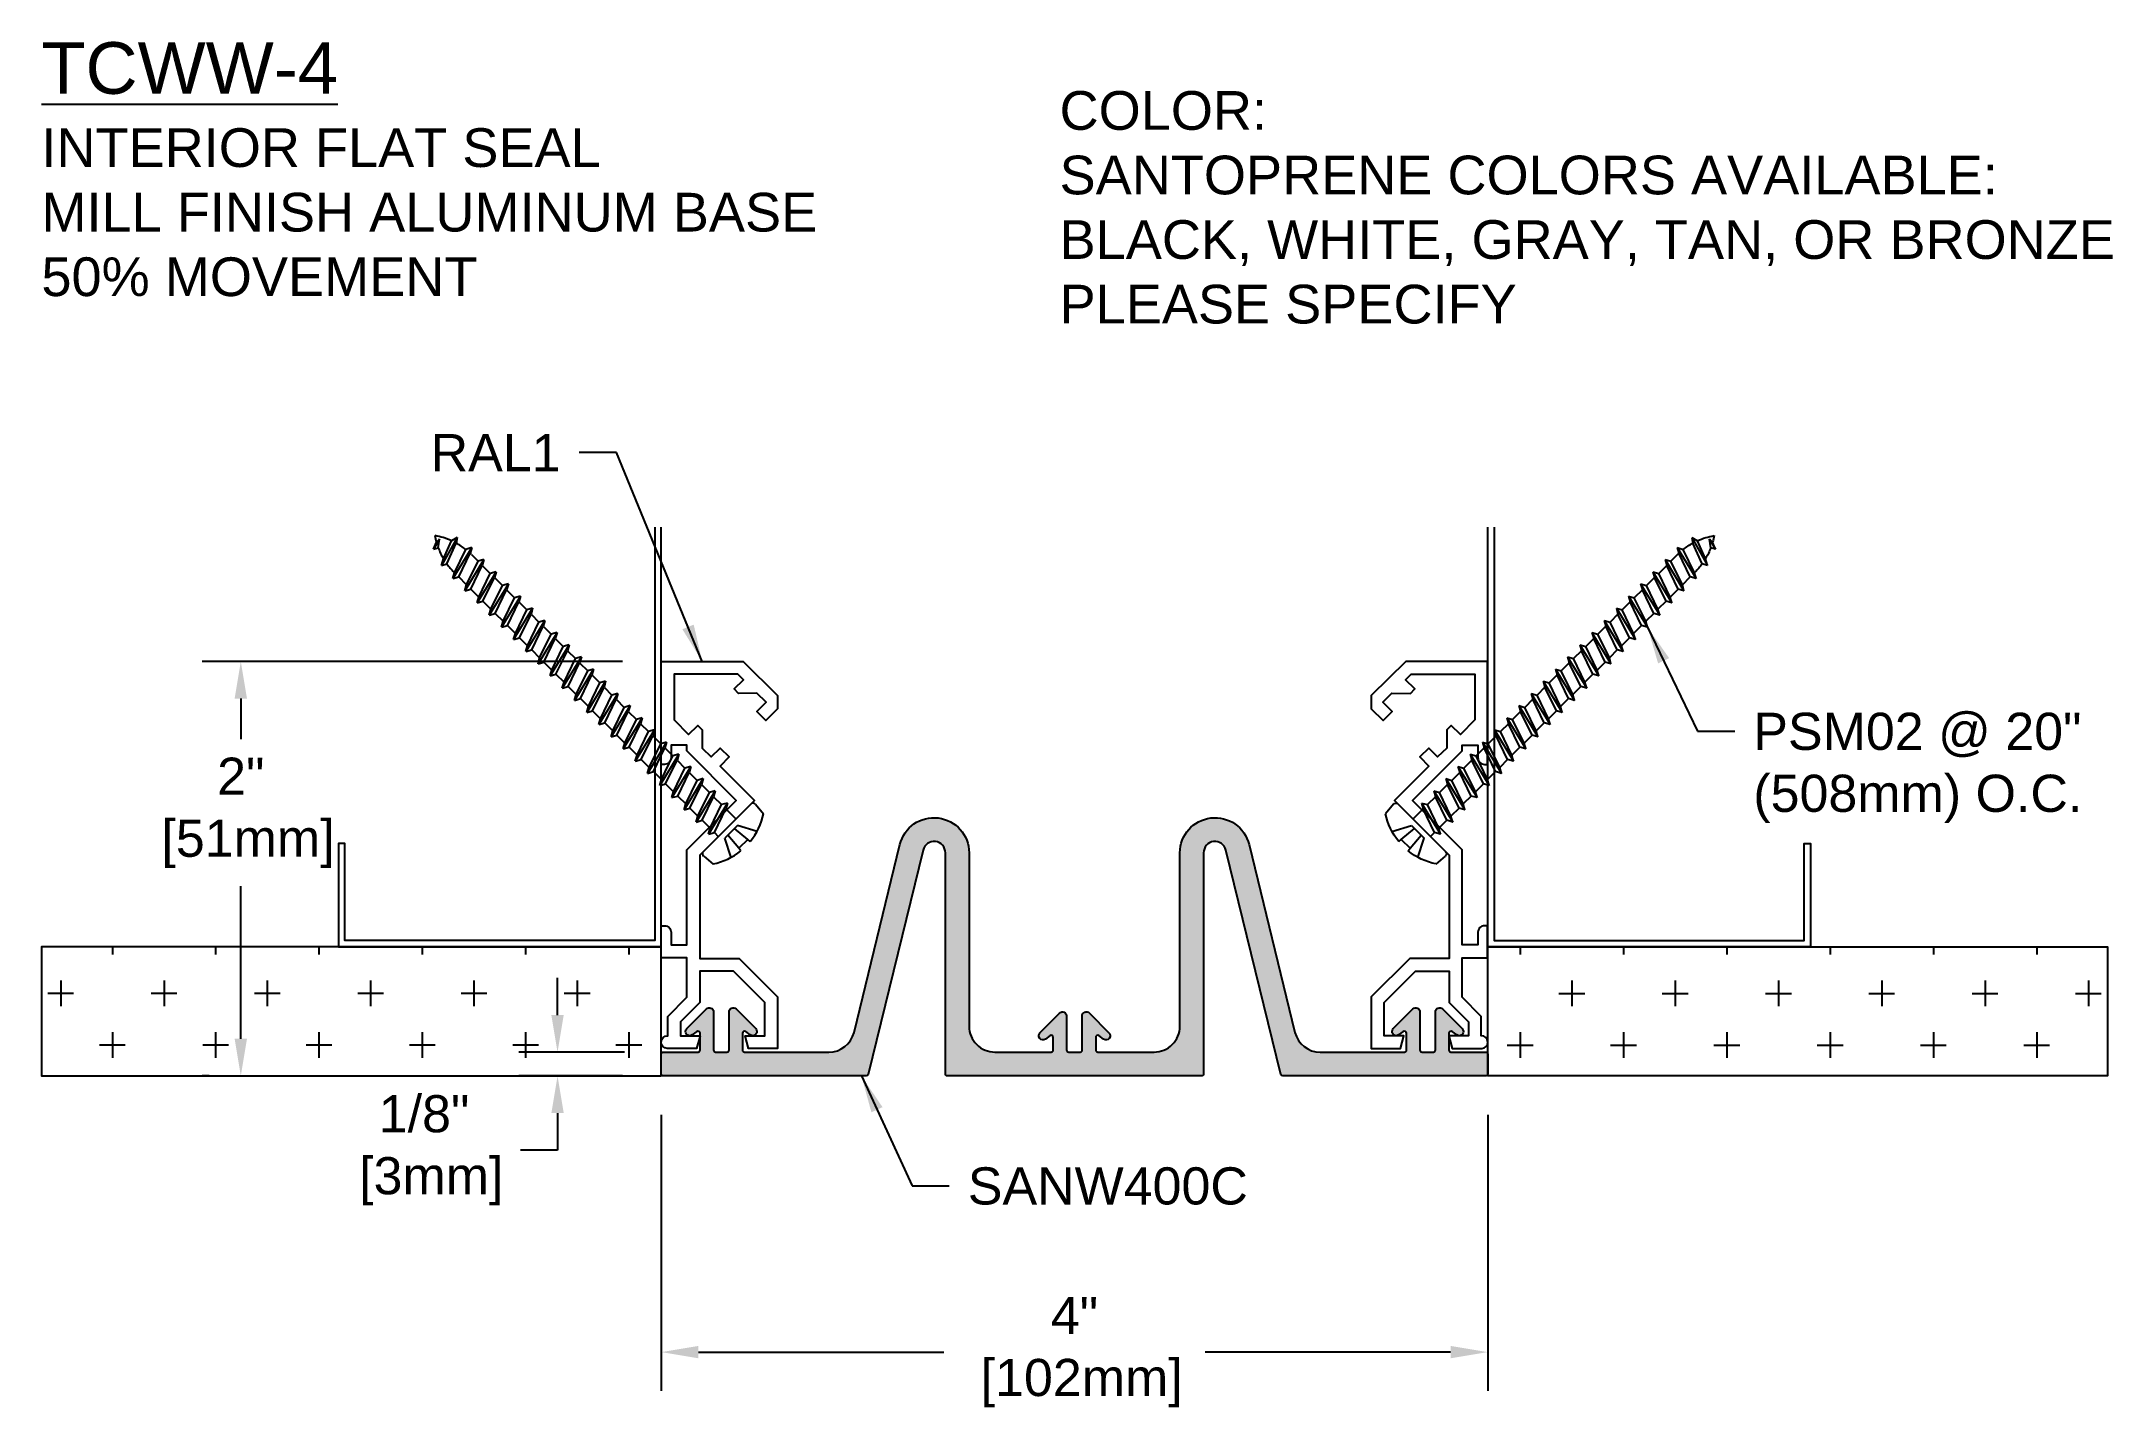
# Model space of a CAD drawing. Header units: inches. Extents: x -1 to 9, y -1.6 to 5.
import ezdxf

# ---------------------------------------------------------------- set-up
doc = ezdxf.new("R2010")
doc.units = ezdxf.units.IN
doc.header["$MEASUREMENT"] = 0
for name, color, linetype in [('Anchors', 4, 'Continuous'), ('Conditions', 1, 'Continuous'), ('Dimensions', 3, 'Continuous'), ('Fillers', 2, 'Continuous'), ('Metals', 7, 'Continuous'), ('Text', 2, 'Continuous')]:
    doc.layers.add(name, color=color, linetype=linetype)
doc.styles.add('Arial', font='arial.ttf')
doc.dimstyles.new('Arial', dxfattribs={"dimtxt": 0.18, "dimasz": 0.18, "dimexe": 0.1875, "dimexo": 0.1875, "dimgap": 0.09, "dimtad": 0, "dimtih": 1, "dimtoh": 1, "dimdec": 4, "dimzin": 0, "dimdsep": 46, "dimlunit": 4, "dimtxsty": 'Arial', "dimcen": 0.09, "dimadec": 0, "dimazin": 0, "dimtfac": 1, "dimtdec": 4, "dimtofl": 0, "dimtmove": 0, "dimatfit": 3, "dimfxl": 0, "dimfrac": 2, "dimtolj": 1, "dimtzin": 0, "dimarcsym": 0})

# ---------------------------------------------------------------- blocks, each defined once
blk = doc.blocks.new('*D2')
at = {"layer": 'Defpoints', "color": 0}
for p in [(2, 0), (6, 0), (2, -1.337)]:
    blk.add_point(p, dxfattribs=at)
at = {"layer": 'Dimensions', "color": 0, "lineweight": -2}
for p, q in [((2, -0.188), (2, -1.525)), ((6, -0.188), (6, -1.525)), ((2.18, -1.337), (3.368, -1.337)), ((5.82, -1.337), (4.632, -1.337))]:
    blk.add_line(p, q, dxfattribs=at)
at = {"layer": 'Dimensions', "color": 0}
for points in [[(2.18, -1.307), (2.18, -1.367), (2, -1.337)], [(5.82, -1.307), (5.82, -1.367), (6, -1.337)]]:
    blk.add_solid(points, dxfattribs=at)
at = {"layer": 'Dimensions', "color": 0, "insert": (4, -1.337), "char_height": 0.18, "attachment_point": 5, "style": 'Arial'}
blk.add_mtext('\\A1;4"\\P [102mm]', dxfattribs=at)
blk = doc.blocks.new('*D3')
at = {"layer": 'Defpoints', "color": 0}
for p in [(2, 2.007), (-0.035, 0), (0, 0)]:
    blk.add_point(p, dxfattribs=at)
at = {"layer": 'Dimensions', "color": 0, "lineweight": -2}
for p, q in [((1.812, 2.007), (-0.222, 2.007)), ((-0.035, 1.827), (-0.035, 1.63)), ((-0.035, 0.18), (-0.035, 0.919)), ((-0.188, 0), (-0.222, 0))]:
    blk.add_line(p, q, dxfattribs=at)
at = {"layer": 'Dimensions', "color": 0}
for points in [[(-0.065, 1.827), (-0.005, 1.827), (-0.035, 2.007)], [(-0.065, 0.18), (-0.005, 0.18), (-0.035, 0)]]:
    blk.add_solid(points, dxfattribs=at)
at = {"layer": 'Dimensions', "color": 0, "insert": (-0.035, 1.274), "char_height": 0.18, "attachment_point": 5, "style": 'Arial'}
blk.add_mtext('\\A1;2"\\P [51mm]', dxfattribs=at)
blk = doc.blocks.new('A$CB0F2')
blk.add_lwpolyline([(0.029, 0.002, -0.958439), (0.032, 0.064), (0.032, 0.158), (0.125, 0.251), (0.125, 0.442), (0.001, 0.442), (0.001, 0.597), (0.017, 0.597, -0.414214), (0.048, 0.566), (0.048, 0.504), (0.125, 0.504), (0.125, 0.965), (0.364, 1.204), (0.125, 1.444), (0.125, 1.471), (0.048, 1.471), (0.048, 1.409, -0.414214), (0.017, 1.378), (0.001, 1.378), (0.001, 1.877), (0.397, 1.877), (0.564, 1.711), (0.564, 1.647), (0.507, 1.59), (0.463, 1.634), (0.508, 1.679), (0.464, 1.723), (0.375, 1.722), (0.354, 1.744), (0.398, 1.788), (0.371, 1.815), (0.063, 1.815), (0.063, 1.594), (0.133, 1.523), (0.177, 1.567), (0.199, 1.545), (0.199, 1.457), (0.243, 1.414), (0.286, 1.457), (0.33, 1.414), (0.286, 1.37), (0.452, 1.204), (0.187, 0.939), (0.187, 0.439), (0.377, 0.439), (0.564, 0.252), (0.564, 0.002), (0.423, 0.002), (0.407, 0.064), (0.502, 0.064), (0.502, 0.226), (0.351, 0.377), (0.187, 0.377), (0.187, 0.225), (0.094, 0.132), (0.094, 0.064), (0.189, 0.064), (0.172, 0.002), (0.029, 0.002)], format="xyb")
blk = doc.blocks.new('ral1')
blk.add_blockref('A$CB0F2', (-0.029, -0.002))
blk = doc.blocks.new('*D6')
at = {"layer": 'Defpoints', "color": 0}
for p in [(2.01, 0.115), (1.498, 0), (2, 0)]:
    blk.add_point(p, dxfattribs=at)
at = {"layer": 'Dimensions', "color": 0, "lineweight": -2}
for p, q in [((1.498, 0.295), (1.498, 0.475)), ((1.822, 0.115), (1.31, 0.115)), ((1.813, 0), (1.31, 0)), ((1.498, -0.18), (1.498, -0.36)), ((1.498, -0.36), (1.318, -0.36))]:
    blk.add_line(p, q, dxfattribs=at)
at = {"layer": 'Dimensions', "color": 0}
for points in [[(1.468, 0.295), (1.528, 0.295), (1.498, 0.115)], [(1.468, -0.18), (1.528, -0.18), (1.498, 0)]]:
    blk.add_solid(points, dxfattribs=at)
at = {"layer": 'Dimensions', "color": 0, "insert": (0.852, -0.36), "char_height": 0.18, "attachment_point": 5, "style": 'Arial'}
blk.add_mtext('\\A1;1/8"\\P [3mm]', dxfattribs=at)
blk = doc.blocks.new('PSM02')
for p, q in [((-0.089, 0.116), (-0.044, 0.028)), ((-0.032, 0.127), (-0.03, 0.111)), ((-0.03, 0.111), (0.03, 0.111)), ((-0.03, 0.111), (-0.023, 0.028)), ((0.03, 0.111), (0.023, 0.028)), ((0.032, 0.127), (0.03, 0.111)), ((0.089, 0.116), (0.044, 0.028)), ((-0.177, 0.017), (-0.172, 0.077)), ((-0.162, 0), (0.162, 0)), ((-0.06, -0.069), (-0.06, 0)), ((-0.044, 0.028), (0.044, 0.028)), ((0.06, -0.027), (0.06, 0)), ((0.177, 0.017), (0.172, 0.077)), ((-0.086, -0.083), (0.086, -0.042)), ((-0.086, -0.083), (-0.06, -0.069)), ((-0.086, -0.083), (-0.06, -0.098)), ((0.06, -0.027), (-0.06, -0.069)), ((0.06, -0.056), (-0.06, -0.098)), ((-0.06, -0.152), (-0.06, -0.098)), ((0.086, -0.042), (0.06, -0.027)), ((0.086, -0.042), (0.06, -0.056)), ((0.06, -0.111), (0.06, -0.056)), ((-0.086, -0.167), (0.086, -0.125)), ((-0.086, -0.167), (-0.06, -0.152)), ((-0.086, -0.167), (-0.06, -0.181)), ((0.06, -0.111), (-0.06, -0.152)), ((0.06, -0.139), (-0.06, -0.181)), ((-0.06, -0.236), (-0.06, -0.181)), ((0.06, -0.194), (-0.06, -0.236)), ((0.086, -0.125), (0.06, -0.111)), ((0.086, -0.125), (0.06, -0.139)), ((0.06, -0.194), (0.06, -0.139)), ((0.086, -0.208), (0.06, -0.194)), ((-0.086, -0.25), (0.086, -0.208)), ((-0.086, -0.25), (-0.06, -0.236)), ((-0.086, -0.25), (-0.06, -0.264)), ((-0.086, -0.333), (0.086, -0.292)), ((0.06, -0.223), (-0.06, -0.264)), ((-0.06, -0.319), (-0.06, -0.264)), ((0.06, -0.277), (-0.06, -0.319)), ((0.086, -0.208), (0.06, -0.223)), ((0.06, -0.277), (0.06, -0.223)), ((0.086, -0.292), (0.06, -0.277)), ((0.086, -0.292), (0.06, -0.306)), ((-0.086, -0.333), (-0.06, -0.319)), ((-0.086, -0.333), (-0.06, -0.348)), ((-0.086, -0.417), (0.086, -0.375)), ((0.06, -0.306), (-0.06, -0.348)), ((-0.06, -0.402), (-0.06, -0.348)), ((0.06, -0.361), (-0.06, -0.402)), ((0.06, -0.389), (-0.06, -0.431)), ((0.06, -0.361), (0.06, -0.306)), ((0.086, -0.375), (0.06, -0.361)), ((0.086, -0.375), (0.06, -0.389)), ((0.06, -0.444), (0.06, -0.389)), ((-0.086, -0.417), (-0.06, -0.402)), ((-0.086, -0.417), (-0.06, -0.431)), ((-0.086, -0.5), (0.086, -0.458)), ((-0.086, -0.5), (-0.06, -0.486)), ((-0.086, -0.5), (-0.06, -0.514)), ((-0.06, -0.486), (-0.06, -0.431)), ((0.06, -0.444), (-0.06, -0.486)), ((0.06, -0.473), (-0.06, -0.514)), ((0.086, -0.458), (0.06, -0.444)), ((0.086, -0.458), (0.06, -0.473)), ((0.06, -0.527), (0.06, -0.473)), ((-0.086, -0.583), (0.086, -0.542)), ((-0.086, -0.583), (-0.06, -0.569)), ((-0.086, -0.583), (-0.06, -0.598)), ((-0.06, -0.569), (-0.06, -0.514)), ((0.06, -0.527), (-0.06, -0.569)), ((0.06, -0.556), (-0.06, -0.598)), ((-0.06, -0.652), (-0.06, -0.598)), ((0.086, -0.542), (0.06, -0.527)), ((0.086, -0.542), (0.06, -0.556)), ((0.06, -0.611), (0.06, -0.556)), ((-0.086, -0.667), (0.086, -0.625)), ((-0.086, -0.667), (-0.06, -0.652)), ((-0.086, -0.667), (-0.06, -0.681)), ((0.06, -0.611), (-0.06, -0.652)), ((0.06, -0.639), (-0.06, -0.681)), ((-0.06, -0.736), (-0.06, -0.681)), ((0.06, -0.694), (-0.06, -0.736)), ((0.086, -0.625), (0.06, -0.611)), ((0.086, -0.625), (0.06, -0.639)), ((0.06, -0.694), (0.06, -0.639)), ((0.086, -0.708), (0.06, -0.694)), ((-0.086, -0.75), (0.086, -0.708)), ((-0.086, -0.75), (-0.06, -0.736)), ((-0.086, -0.75), (-0.06, -0.764)), ((-0.086, -0.833), (0.086, -0.792)), ((0.06, -0.723), (-0.06, -0.764)), ((-0.06, -0.819), (-0.06, -0.764)), ((0.06, -0.777), (-0.06, -0.819)), ((0.086, -0.708), (0.06, -0.723)), ((0.06, -0.777), (0.06, -0.723)), ((0.086, -0.792), (0.06, -0.777)), ((0.086, -0.792), (0.06, -0.806)), ((-0.086, -0.833), (-0.06, -0.819)), ((-0.086, -0.833), (-0.06, -0.848)), ((-0.086, -0.917), (0.086, -0.875)), ((0.06, -0.806), (-0.06, -0.848)), ((-0.06, -0.902), (-0.06, -0.848)), ((0.06, -0.861), (-0.06, -0.902)), ((0.06, -0.889), (-0.06, -0.931)), ((0.06, -0.861), (0.06, -0.806)), ((0.086, -0.875), (0.06, -0.861)), ((0.086, -0.875), (0.06, -0.889)), ((0.06, -0.944), (0.06, -0.889)), ((-0.086, -0.917), (-0.06, -0.902)), ((-0.086, -0.917), (-0.06, -0.931)), ((-0.086, -1), (0.086, -0.958)), ((-0.086, -1), (-0.06, -0.986)), ((-0.086, -1), (-0.06, -1.014)), ((-0.06, -0.986), (-0.06, -0.931)), ((0.06, -0.944), (-0.06, -0.986)), ((0.06, -0.973), (-0.06, -1.014)), ((0.086, -0.958), (0.06, -0.944)), ((0.086, -0.958), (0.06, -0.973)), ((0.06, -1.027), (0.06, -0.973)), ((-0.086, -1.083), (0.086, -1.042)), ((-0.086, -1.083), (-0.06, -1.069)), ((-0.086, -1.083), (-0.06, -1.098)), ((-0.06, -1.069), (-0.06, -1.014)), ((0.06, -1.027), (-0.06, -1.069)), ((0.06, -1.056), (-0.06, -1.098)), ((-0.06, -1.152), (-0.06, -1.098)), ((0.086, -1.042), (0.06, -1.027)), ((0.086, -1.042), (0.06, -1.056)), ((0.06, -1.111), (0.06, -1.056)), ((-0.086, -1.167), (0.086, -1.125)), ((-0.086, -1.167), (-0.06, -1.152)), ((-0.086, -1.167), (-0.06, -1.181)), ((0.06, -1.111), (-0.06, -1.152)), ((0.06, -1.139), (-0.06, -1.181)), ((-0.06, -1.236), (-0.06, -1.181)), ((0.06, -1.194), (-0.06, -1.236)), ((0.086, -1.125), (0.06, -1.111)), ((0.086, -1.125), (0.06, -1.139)), ((0.06, -1.194), (0.06, -1.139)), ((0.086, -1.208), (0.06, -1.194)), ((-0.086, -1.25), (0.086, -1.208)), ((-0.086, -1.25), (-0.06, -1.236)), ((-0.086, -1.25), (-0.06, -1.264)), ((-0.086, -1.333), (0.086, -1.292)), ((0.06, -1.223), (-0.06, -1.264)), ((-0.06, -1.319), (-0.06, -1.264)), ((0.06, -1.277), (-0.06, -1.319)), ((0.086, -1.208), (0.06, -1.223)), ((0.06, -1.277), (0.06, -1.223)), ((0.086, -1.292), (0.06, -1.277)), ((0.086, -1.292), (0.06, -1.306)), ((-0.086, -1.333), (-0.06, -1.319)), ((-0.086, -1.333), (-0.06, -1.348)), ((-0.086, -1.417), (0.086, -1.375)), ((-0.086, -1.417), (-0.06, -1.402)), ((0.06, -1.306), (-0.06, -1.348)), ((-0.06, -1.402), (-0.06, -1.348)), ((0.06, -1.361), (-0.06, -1.402)), ((0.06, -1.389), (-0.06, -1.431)), ((0.06, -1.361), (0.06, -1.306)), ((0.086, -1.375), (0.06, -1.361)), ((0.086, -1.375), (0.06, -1.389)), ((0.06, -1.444), (0.06, -1.389)), ((-0.086, -1.417), (-0.06, -1.431)), ((-0.086, -1.5), (0.086, -1.458)), ((-0.086, -1.5), (-0.06, -1.486)), ((-0.086, -1.5), (-0.06, -1.514)), ((-0.06, -1.486), (-0.06, -1.431)), ((0.06, -1.444), (-0.06, -1.486)), ((0.06, -1.473), (-0.06, -1.514)), ((0.086, -1.458), (0.06, -1.444)), ((0.086, -1.458), (0.06, -1.473)), ((0.06, -1.527), (0.06, -1.473)), ((-0.086, -1.583), (0.086, -1.542)), ((-0.086, -1.583), (-0.06, -1.569)), ((-0.086, -1.583), (-0.06, -1.598)), ((-0.06, -1.569), (-0.06, -1.514)), ((0.06, -1.527), (-0.06, -1.569)), ((0.06, -1.556), (-0.06, -1.598)), ((-0.06, -1.652), (-0.06, -1.598)), ((0.086, -1.542), (0.06, -1.527)), ((0.086, -1.542), (0.06, -1.556)), ((0.06, -1.611), (0.06, -1.556)), ((-0.086, -1.667), (0.086, -1.625)), ((-0.086, -1.667), (-0.06, -1.652)), ((-0.086, -1.667), (-0.06, -1.681)), ((0.06, -1.611), (-0.06, -1.652)), ((0.06, -1.639), (-0.06, -1.681)), ((-0.06, -1.736), (-0.06, -1.681)), ((0.06, -1.694), (-0.06, -1.736)), ((0.086, -1.625), (0.06, -1.611)), ((0.086, -1.625), (0.06, -1.639)), ((0.06, -1.694), (0.06, -1.639)), ((0.086, -1.708), (0.06, -1.694)), ((-0.086, -1.75), (0.086, -1.708)), ((-0.086, -1.75), (-0.06, -1.736)), ((-0.086, -1.75), (-0.06, -1.764)), ((-0.086, -1.833), (0.086, -1.792)), ((0.06, -1.723), (-0.06, -1.764)), ((-0.06, -1.81), (-0.06, -1.764)), ((0.06, -1.777), (-0.06, -1.819)), ((0.086, -1.708), (0.06, -1.723)), ((0.06, -1.723), (0.06, -1.777)), ((0.086, -1.792), (0.06, -1.777)), ((0.086, -1.792), (0.06, -1.806)), ((-0.086, -1.833), (-0.06, -1.819)), ((-0.086, -1.833), (-0.058, -1.847)), ((-0.069, -1.917), (0.079, -1.875)), ((-0.069, -1.917), (-0.047, -1.902)), ((0.06, -1.806), (-0.058, -1.847)), ((0.056, -1.862), (-0.047, -1.902)), ((0.05, -1.892), (-0.039, -1.926)), ((0.079, -1.875), (0.05, -1.892)), ((0.079, -1.875), (0.056, -1.862)), ((0.06, -1.806), (0.06, -1.81)), ((-0.069, -1.917), (-0.039, -1.926)), ((0.03, -1.947), (-0.004, -1.972)), ((-0.004, -1.972), (0.051, -1.958)), ((0.017, -1.973), (-0.004, -1.972)), ((0.051, -1.958), (0.017, -1.973)), ((0.051, -1.958), (0.03, -1.947))]:
    blk.add_line(p, q)
for centre, radius, start, end in [((0, -0.185), 0.313, 95.8447, 123.323), ((0, -0.185), 0.313, 56.677, 84.1553), ((-0.162, 0.016), 0.016, 175, 270), ((0.162, 0.016), 0.016, 270, 5), ((0.27, -1.81), 0.33, 180, 181.4809), ((0.27, -1.81), 0.33, 186.3809, 196.1333), ((-0.27, -1.81), 0.33, 335.5566, 345.5871), ((-0.27, -1.81), 0.33, 350.9871, 0), ((0.27, -1.81), 0.33, 200.6129, 215.118), ((-0.27, -1.81), 0.33, 324.882, 330.5326)]:
    blk.add_arc(centre, radius, start, end)
blk = doc.blocks.new('SANW400C')
blk.add_hatch(color=256).paths.add_polyline_path([(-0.375, 0.282, 0.414214), (-0.385, 0.292), (-1.615, 0.292, 0.414214), (-1.625, 0.282), (-1.625, -0.788, -0.887018), (-1.733, -0.801), (-1.998, 0.285, 0.345765), (-2.008, 0.292), (-2.99, 0.292, 0.414214), (-3, 0.282), (-3, 0.187, 0.414214), (-2.99, 0.177), (-2.822, 0.177, -0.414214), (-2.812, 0.167), (-2.812, 0.086, -0.611952), (-2.828, 0.077), (-2.85, 0.094, 0.923247), (-2.876, 0.063), (-2.781, -0.032, 0.668179), (-2.747, -0.018), (-2.747, 0.167, -0.414214), (-2.737, 0.177), (-2.682, 0.177, -0.414214), (-2.672, 0.167), (-2.672, -0.018, 0.668179), (-2.638, -0.032), (-2.543, 0.063, 0.923247), (-2.569, 0.094), (-2.591, 0.077, -0.611952), (-2.607, 0.086), (-2.607, 0.167, -0.414214), (-2.597, 0.177), (-2.189, 0.177, -0.345765), (-2.067, 0.082), (-1.845, -0.828, 0.887018), (-1.51, -0.788), (-1.51, 0.052, -0.414214), (-1.385, 0.177), (-1.113, 0.177, -0.414214), (-1.103, 0.167), (-1.103, 0.106, -0.611952), (-1.118, 0.097), (-1.141, 0.114, 0.923247), (-1.167, 0.083), (-1.072, -0.012, 0.668179), (-1.038, 0.002), (-1.038, 0.167, -0.414214), (-1.028, 0.177), (-0.972, 0.177, -0.414214), (-0.963, 0.167), (-0.963, 0.002, 0.668179), (-0.928, -0.012), (-0.833, 0.083, 0.923247), (-0.859, 0.114), (-0.882, 0.097, -0.611952), (-0.897, 0.106), (-0.897, 0.167, -0.414214), (-0.887, 0.177), (-0.615, 0.177, -0.414214), (-0.49, 0.052), (-0.49, -0.788, 0.887018), (-0.155, -0.828), (0.067, 0.082, -0.345765), (0.189, 0.177), (0.597, 0.177, -0.414214), (0.607, 0.167), (0.607, 0.086, -0.611952), (0.591, 0.077), (0.569, 0.094, 0.923247), (0.543, 0.063), (0.638, -0.032, 0.668179), (0.672, -0.018), (0.672, 0.167, -0.414214), (0.682, 0.177), (0.737, 0.177, -0.414214), (0.747, 0.167), (0.747, -0.018, 0.668179), (0.781, -0.032), (0.876, 0.063, 0.923247), (0.85, 0.094), (0.828, 0.077, -0.611952), (0.812, 0.086), (0.812, 0.167, -0.414214), (0.822, 0.177), (0.99, 0.177, 0.414214), (1, 0.187), (1, 0.282, 0.414214), (0.99, 0.292), (0.008, 0.292, 0.345765), (-0.002, 0.285), (-0.267, -0.801, -0.887018), (-0.375, -0.788)])
at = {"linetype": 'Continuous', "flags": 128}
blk.add_lwpolyline([(-2.672, -0.018, 0.668179), (-2.638, -0.032), (-2.543, 0.063, 0.923247), (-2.569, 0.094), (-2.591, 0.077, -0.611952), (-2.607, 0.086), (-2.607, 0.167, -0.414214), (-2.597, 0.177), (-2.189, 0.177, -0.345765), (-2.067, 0.082), (-1.845, -0.828, 0.887018), (-1.51, -0.788), (-1.51, 0.052, -0.414214), (-1.385, 0.177), (-1.113, 0.177, -0.414214), (-1.103, 0.167), (-1.103, 0.106, -0.611952), (-1.118, 0.097), (-1.141, 0.114, 0.923247), (-1.167, 0.083), (-1.072, -0.012, 0.668179), (-1.038, 0.002), (-1.038, 0.167, -0.414214), (-1.028, 0.177), (-0.972, 0.177, -0.414214), (-0.963, 0.167), (-0.963, 0.002, 0.668179), (-0.928, -0.012), (-0.833, 0.083, 0.923247), (-0.859, 0.114), (-0.882, 0.097, -0.611952), (-0.897, 0.106), (-0.897, 0.167, -0.414214), (-0.887, 0.177), (-0.615, 0.177, -0.414214), (-0.49, 0.052), (-0.49, -0.788, 0.887018), (-0.155, -0.828), (0.067, 0.082, -0.345765), (0.189, 0.177), (0.597, 0.177, -0.414214), (0.607, 0.167), (0.607, 0.086, -0.611952), (0.591, 0.077), (0.569, 0.094, 0.923247), (0.543, 0.063), (0.638, -0.032, 0.668179), (0.672, -0.018), (0.672, 0.167, -0.414214), (0.682, 0.177), (0.737, 0.177, -0.414214), (0.747, 0.167), (0.747, -0.018, 0.668179), (0.781, -0.032), (0.876, 0.063, 0.923247), (0.85, 0.094), (0.828, 0.077, -0.611952), (0.812, 0.086), (0.812, 0.167, -0.414214), (0.822, 0.177), (0.99, 0.177, 0.414214), (1, 0.187), (1, 0.282, 0.414214), (0.99, 0.292), (0.008, 0.292, 0.345765), (-0.002, 0.285), (-0.267, -0.801, -0.887018), (-0.375, -0.788), (-0.375, 0.282, 0.414214), (-0.385, 0.292), (-1.615, 0.292, 0.414214), (-1.625, 0.282), (-1.625, -0.788, -0.887018), (-1.733, -0.801), (-1.998, 0.285, 0.345765), (-2.008, 0.292), (-2.99, 0.292, 0.414214), (-3, 0.282), (-3, 0.187, 0.414214), (-2.99, 0.177), (-2.822, 0.177, -0.414214), (-2.812, 0.167), (-2.812, 0.086, -0.611952), (-2.828, 0.077), (-2.85, 0.094, 0.923247), (-2.876, 0.063), (-2.781, -0.032, 0.668179), (-2.747, -0.018), (-2.747, 0.167, -0.414214), (-2.737, 0.177), (-2.682, 0.177, -0.414214), (-2.672, 0.167)], format="xyb", close=True, dxfattribs=at)

msp = doc.modelspace()

# ---------------------------------------------------------------- hatches: boundary and pattern name
at = {"layer": 'Conditions'}
h = msp.add_hatch(dxfattribs=at)
h.set_pattern_fill('CROSS', color=256, style=0)
h.set_pattern_definition([(180, (7.9056, 5.14963), (-0.25, -0.25), [0.125, -0.375]), (270, (7.8431, 5.21213), (0.25, -0.25), [0.125, -0.375])])
h.paths.add_polyline_path([(-1, 0), (2, 0), (2, 0.1), (2, 0.625), (0.4375, 0.625), (-1, 0.625)])
h = msp.add_hatch(dxfattribs=at)
h.set_pattern_fill('CROSS', color=256, style=0)
h.set_pattern_definition([(7e-15, (0.0944, 5.14963), (0.25, -0.25), [0.125, -0.375]), (270, (0.1569, 5.21213), (-0.25, -0.25), [0.125, -0.375])])
h.paths.add_polyline_path([(9, 0), (6, 0), (6, 0.1), (6, 0.625), (7.5625, 0.625), (9, 0.625)])

# ---------------------------------------------------------------- linework, layer by layer
for points in [[(1.96875, 2.65625), (1.96875, 0.65625), (0.46875, 0.65625), (0.46875, 1.125), (0.4375, 1.125), (0.4375, 0.625), (2, 0.625), (2, 2.65625)], [(6.03125, 2.65625), (6.03125, 0.65625), (7.53125, 0.65625), (7.53125, 1.125), (7.5625, 1.125), (7.5625, 0.625), (6, 0.625), (6, 2.65625)], [(2, 0.625), (-1, 0.625), (-1, 0), (2, 0), (2, 0.625)], [(6, 0.625), (9, 0.625), (9, 0), (6, 0), (6, 0.625)]]:
    msp.add_lwpolyline(points, dxfattribs=at)

# ---------------------------------------------------------------- block references
at = {"layer": 'Anchors', "rotation": 225}
msp.add_blockref('PSM02', (2.31852, 1.20196), dxfattribs=at)
at = {"layer": 'Anchors', "xscale": -1, "rotation": 135.0000000000001}
msp.add_blockref('PSM02', (5.68148, 1.20196), dxfattribs=at)
at = {"layer": 'Fillers', "xscale": -1, "rotation": 180}
msp.add_blockref('SANW400C', (5, 0.29248), dxfattribs=at)
at = {"layer": 'Metals'}
msp.add_blockref('ral1', (2.0283, 0.13238), dxfattribs=at)
at = {"layer": 'Metals', "xscale": -1, "rotation": 359.9999999999968}
msp.add_blockref('ral1', (5.9717, 0.13238), dxfattribs=at)

# ---------------------------------------------------------------- texts
at = {"layer": 'Text', "attachment_point": 1, "style": 'Arial'}
for s, insert, char_height, width in [('{\\LTCWW-4\\P\\H0.75x;\\lINTERIOR FLAT SEAL\\PMILL FINISH ALUMINUM BASE\\P50% MOVEMENT}', (-1, 5.00514), 0.25, 5.125), ('COLOR:{\\L                                 \\~\\P}SANTOPRENE COLORS AVAILABLE:\\PBLACK, WHITE, GRAY, TAN, OR BRONZE\\PPLEASE SPECIFY', (3.92781, 4.76837), 0.1875, 5.1433647)]:
    msp.add_mtext(s, dxfattribs=dict(at, insert=insert, char_height=char_height, width=width))
at = {"layer": 'Text', "char_height": 0.18, "style": 'Arial'}
for s, insert, attachment_point in [('\\A1;RAL1', (1.51269, 2.92791), 9), ('PSM02 @ 20"\\P(508mm) O.C.', (7.2855, 1.75862), 1), ('SANW400C', (3.48385, -0.4424), 1)]:
    msp.add_mtext(s, dxfattribs=dict(at, insert=insert, attachment_point=attachment_point))

# ---------------------------------------------------------------- dimensions: what is measured, and where the dimension line sits
at = {"layer": 'Dimensions'}
for base, p1, p2, picture, middle in [((-0.0347, 0), (1.99994, 2.00738), (0, 0), '*D3', (-0.0347, 1.27443)), ((1.49767, 0), (2.01, 0.115), (2, 0), '*D6', (0.85165, -0.36))]:
    dim = msp.add_linear_dim(base=base, p1=p1, p2=p2, angle=90, dimstyle='Arial', override={"dimpost": '\\X'}, dxfattribs=at)
    dim.commit()
    dim.dimension.update_dxf_attribs({"geometry": picture, "text_midpoint": middle, "dimtype": 160})
dim = msp.add_linear_dim(base=(2, -1.33724), p1=(6, 0), p2=(2, 0), dimstyle='Arial', override={"dimpost": '\\X'}, dxfattribs=at)
dim.commit()
dim.dimension.update_dxf_attribs({"geometry": '*D2', "text_midpoint": (4, -1.33724), "dimtype": 160})

# ---------------------------------------------------------------- leaders
at = {"layer": 'Text', "annotation_type": 0, "has_hookline": 1}
for points, hookline_direction, text_width in [([(2.19811, 2.00738), (1.78269, 3.01791), (1.60269, 3.01791)], 1, 0.56308), ([(6.77349, 2.17235), (7.0155, 1.66862), (7.1955, 1.66862)], 0, 1.55738), ([(2.96875, 0), (3.21385, -0.5324), (3.39385, -0.5324)], 0, 1.33428)]:
    msp.add_leader(points, dimstyle='Arial', dxfattribs=dict(at, hookline_direction=hookline_direction, text_width=text_width))

doc.saveas('drawing.dxf')
